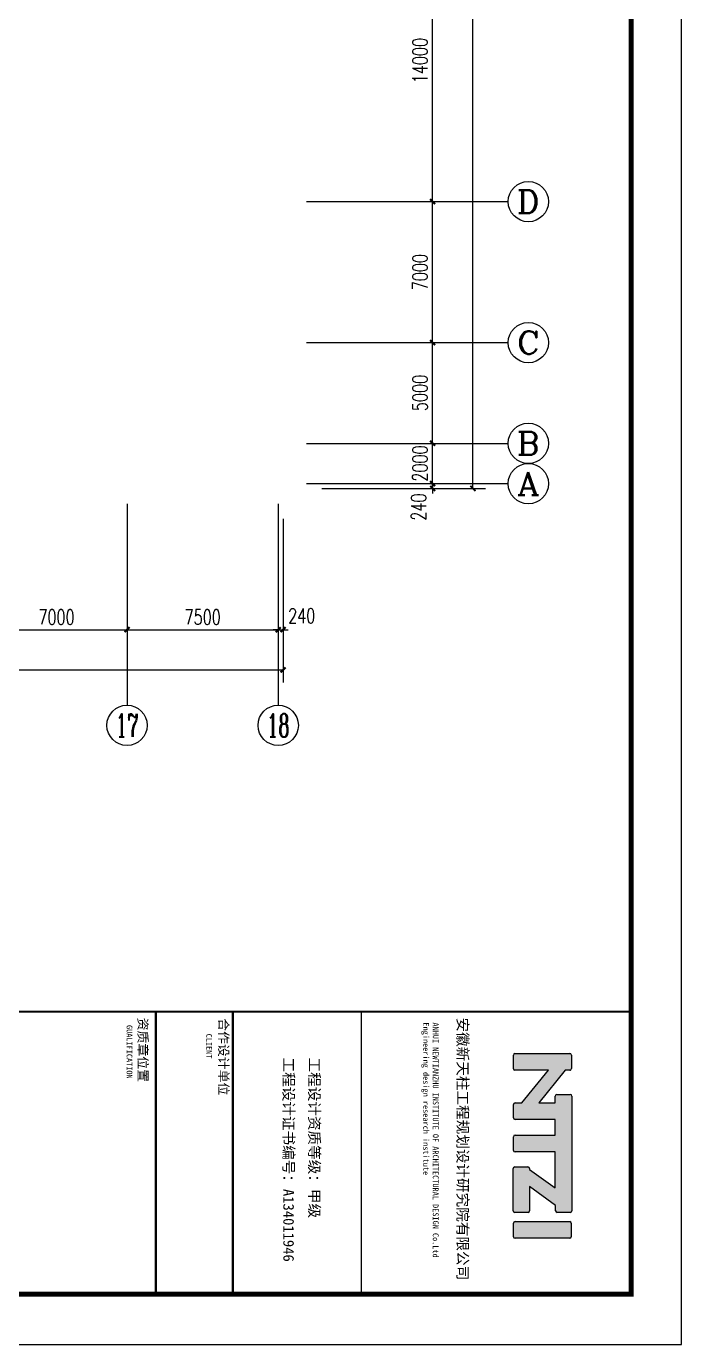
# Model space of a CAD drawing. Extents: x -496980 to 486425, y -292187 to -29437.
# Drawn here: x -23310 to 9196, y -292187 to -226744 of the extents above; entities that cross this region are included whole.
import ezdxf
from ezdxf.enums import TextEntityAlignment as Align

# ---------------------------------------------------------------- set-up
doc = ezdxf.new("R2010")
doc.units = 0
doc.header["$LTSCALE"] = 1000
doc.header["$MEASUREMENT"] = 0
for name, color, linetype in [('AXIS', 3, 'Continuous'), ('AXIS_TEXT', 7, 'Continuous'), ('PUB_TEXT', 7, 'Continuous'), ('PUB_TITLE', 4, 'Continuous')]:
    doc.layers.add(name, color=color, linetype=linetype)
doc.styles.add('_TCH_AXIS', font='COMPLEX', dxfattribs={"bigfont": 'GBCBIG'})
doc.styles.add('_TCH_DIM_T3', font='SIMPLEX', dxfattribs={"width": 0.705882, "bigfont": 'GBCBIG'})
doc.styles.add('COMPLEX', font='COMPLEX')
doc.styles.add('TQ', font='')
doc.styles.get('TQ').set_extended_font_data('SimSun')
doc.dimstyles.new('_TCH_ARCH&&250', dxfattribs={"dimtxt": 743.75, "dimasz": 250, "dimexe": 625, "dimexo": 750, "dimgap": 250, "dimtad": 1, "dimdec": 0, "dimzin": 0, "dimdsep": 46, "dimtxsty": '_TCH_DIM_T3', "dimblk": 'ARCHTICK', "dimcen": 0.09, "dimclrt": 7, "dimazin": 2, "dimtfac": 1, "dimtdec": 0, "dimtix": 1, "dimtmove": 2, "dimatfit": 3, "dimfxl": 0, "dimtolj": 1, "dimtzin": 0, "dimarcsym": 0})

# ---------------------------------------------------------------- blocks, each defined once
blk = doc.blocks.new('_ArchTick')
at = {"color": 0, "linetype": 'ByBlock', "const_width": 0.4}
blk.add_lwpolyline([(-0.5, -0.5), (0.5, 0.5)], dxfattribs=at)
blk = doc.blocks.new('*D374')
at = {"layer": 'AXIS', "color": 0, "lineweight": -2}
for p, q in [((-25315, -251194), (-25315, -257319)), ((-18315, -251194), (-18315, -257319)), ((-25315, -256694), (-18315, -256694))]:
    blk.add_line(p, q, dxfattribs=at)
at = {"layer": 'Defpoints', "color": 0}
for p in [(-25315, -250444), (-18315, -250444), (-18315, -256694)]:
    blk.add_point(p, dxfattribs=at)
at = {"layer": 'AXIS', "color": 0, "lineweight": -2, "xscale": 250, "yscale": 250, "zscale": 250, "rotation": 180}
blk.add_blockref('_ArchTick', (-25315, -256694), dxfattribs=at)
at = {"layer": 'AXIS', "color": 0, "lineweight": -2, "xscale": 250, "yscale": 250, "zscale": 250}
blk.add_blockref('_ArchTick', (-18315, -256694), dxfattribs=at)
at = {"layer": 'AXIS', "color": 7, "insert": (-21815, -256072), "char_height": 743.8, "attachment_point": 5, "style": '_TCH_DIM_T3'}
blk.add_mtext('\\A1;7000', dxfattribs=at)
blk = doc.blocks.new('*D375')
at = {"layer": 'AXIS', "color": 0, "lineweight": -2}
for p, q in [((-18315, -251194), (-18315, -257319)), ((-10815, -251194), (-10815, -257319)), ((-18315, -256694), (-10815, -256694))]:
    blk.add_line(p, q, dxfattribs=at)
at = {"layer": 'Defpoints', "color": 0}
for p in [(-18315, -250444), (-10815, -250444), (-10815, -256694)]:
    blk.add_point(p, dxfattribs=at)
at = {"layer": 'AXIS', "color": 0, "lineweight": -2, "xscale": 250, "yscale": 250, "zscale": 250, "rotation": 180}
blk.add_blockref('_ArchTick', (-18315, -256694), dxfattribs=at)
at = {"layer": 'AXIS', "color": 0, "lineweight": -2, "xscale": 250, "yscale": 250, "zscale": 250}
blk.add_blockref('_ArchTick', (-10815, -256694), dxfattribs=at)
at = {"layer": 'AXIS', "color": 7, "insert": (-14565, -256072), "char_height": 743.8, "attachment_point": 5, "style": '_TCH_DIM_T3'}
blk.add_mtext('\\A1;7500', dxfattribs=at)
blk = doc.blocks.new('*D376')
at = {"layer": 'AXIS', "color": 0, "lineweight": -2}
for p, q in [((-10815, -251194), (-10815, -257319)), ((-10575, -251194), (-10575, -257319)), ((-10815, -256694), (-11065, -256694)), ((-10815, -256694), (-10575, -256694)), ((-10575, -256694), (-10325, -256694))]:
    blk.add_line(p, q, dxfattribs=at)
at = {"layer": 'Defpoints', "color": 0}
for p in [(-10815, -250444), (-10575, -250444), (-10575, -256694)]:
    blk.add_point(p, dxfattribs=at)
at = {"layer": 'AXIS', "color": 0, "lineweight": -2, "xscale": 250, "yscale": 250, "zscale": 250}
blk.add_blockref('_ArchTick', (-10815, -256694), dxfattribs=at)
at = {"layer": 'AXIS', "color": 0, "lineweight": -2, "xscale": 250, "yscale": 250, "zscale": 250, "rotation": 180}
blk.add_blockref('_ArchTick', (-10575, -256694), dxfattribs=at)
at = {"layer": 'AXIS', "color": 7, "insert": (-9650, -256007), "char_height": 743.8, "attachment_point": 5, "style": '_TCH_DIM_T3'}
blk.add_mtext('\\A1;240', dxfattribs=at)
blk = doc.blocks.new('*D377')
at = {"layer": 'AXIS', "color": 0, "lineweight": -2}
for p, q in [((-116555, -251194), (-116555, -259319)), ((-10575, -251194), (-10575, -259319)), ((-116555, -258694), (-10575, -258694))]:
    blk.add_line(p, q, dxfattribs=at)
at = {"layer": 'Defpoints', "color": 0}
for p in [(-116555, -250444), (-10575, -250444), (-10575, -258694)]:
    blk.add_point(p, dxfattribs=at)
at = {"layer": 'AXIS', "color": 0, "lineweight": -2, "xscale": 250, "yscale": 250, "zscale": 250, "rotation": 180}
blk.add_blockref('_ArchTick', (-116555, -258694), dxfattribs=at)
at = {"layer": 'AXIS', "color": 0, "lineweight": -2, "xscale": 250, "yscale": 250, "zscale": 250}
blk.add_blockref('_ArchTick', (-10575, -258694), dxfattribs=at)
at = {"layer": 'AXIS', "color": 7, "insert": (-63565, -258072), "char_height": 743.8, "attachment_point": 5, "style": '_TCH_DIM_T3'}
blk.add_mtext('\\A1;105980', dxfattribs=at)
blk = doc.blocks.new('*D378')
at = {"layer": 'AXIS', "color": 0, "lineweight": -2}
for p, q in [((-3158, -249444), (-3158, -249194)), ((-8658, -249444), (-2533, -249444)), ((-8658, -249684), (-2533, -249684)), ((-3158, -249684), (-3158, -249444)), ((-3158, -249684), (-3158, -249934))]:
    blk.add_line(p, q, dxfattribs=at)
at = {"layer": 'Defpoints', "color": 0}
for p in [(-9408, -249444), (-9408, -249684), (-3158, -249444)]:
    blk.add_point(p, dxfattribs=at)
at = {"layer": 'AXIS', "color": 0, "lineweight": -2, "xscale": 250, "yscale": 250, "zscale": 250}
for p, rotation in [((-3158, -249444), 270), ((-3158, -249684), 90)]:
    blk.add_blockref('_ArchTick', p, dxfattribs=dict(at, rotation=rotation))
at = {"layer": 'AXIS', "color": 7, "insert": (-3846, -250609), "char_height": 743.8, "attachment_point": 5, "rotation": 90, "style": '_TCH_DIM_T3'}
blk.add_mtext('\\A1;240', dxfattribs=at)
blk = doc.blocks.new('*D379')
at = {"layer": 'AXIS', "color": 0, "lineweight": -2}
for p, q in [((-3158, -247444), (-3158, -247194)), ((-8658, -247444), (-2533, -247444)), ((-3158, -249444), (-3158, -247444)), ((-8658, -249444), (-2533, -249444)), ((-3158, -249444), (-3158, -249694))]:
    blk.add_line(p, q, dxfattribs=at)
at = {"layer": 'Defpoints', "color": 0}
for p in [(-9408, -247444), (-3158, -247444), (-9408, -249444)]:
    blk.add_point(p, dxfattribs=at)
at = {"layer": 'AXIS', "color": 0, "lineweight": -2, "xscale": 250, "yscale": 250, "zscale": 250}
for p, rotation in [((-3158, -247444), 270), ((-3158, -249444), 90)]:
    blk.add_blockref('_ArchTick', p, dxfattribs=dict(at, rotation=rotation))
at = {"layer": 'AXIS', "color": 7, "insert": (-3780, -248444), "char_height": 743.8, "attachment_point": 5, "rotation": 90, "style": '_TCH_DIM_T3'}
blk.add_mtext('\\A1;2000', dxfattribs=at)
blk = doc.blocks.new('*D380')
at = {"layer": 'AXIS', "color": 0, "lineweight": -2}
for p, q in [((-8658, -242444), (-2533, -242444)), ((-3158, -247444), (-3158, -242444)), ((-8658, -247444), (-2533, -247444))]:
    blk.add_line(p, q, dxfattribs=at)
at = {"layer": 'Defpoints', "color": 0}
for p in [(-9408, -242444), (-3158, -242444), (-9408, -247444)]:
    blk.add_point(p, dxfattribs=at)
at = {"layer": 'AXIS', "color": 0, "lineweight": -2, "xscale": 250, "yscale": 250, "zscale": 250}
for p, rotation in [((-3158, -242444), 90), ((-3158, -247444), 270)]:
    blk.add_blockref('_ArchTick', p, dxfattribs=dict(at, rotation=rotation))
at = {"layer": 'AXIS', "color": 7, "insert": (-3780, -244944), "char_height": 743.8, "attachment_point": 5, "rotation": 90, "style": '_TCH_DIM_T3'}
blk.add_mtext('\\A1;5000', dxfattribs=at)
blk = doc.blocks.new('*D381')
at = {"layer": 'AXIS', "color": 0, "lineweight": -2}
for p, q in [((-8658, -235444), (-2533, -235444)), ((-3158, -242444), (-3158, -235444)), ((-8658, -242444), (-2533, -242444))]:
    blk.add_line(p, q, dxfattribs=at)
at = {"layer": 'Defpoints', "color": 0}
for p in [(-9408, -235444), (-3158, -235444), (-9408, -242444)]:
    blk.add_point(p, dxfattribs=at)
at = {"layer": 'AXIS', "color": 0, "lineweight": -2, "xscale": 250, "yscale": 250, "zscale": 250}
for p, rotation in [((-3158, -235444), 90), ((-3158, -242444), 270)]:
    blk.add_blockref('_ArchTick', p, dxfattribs=dict(at, rotation=rotation))
at = {"layer": 'AXIS', "color": 7, "insert": (-3780, -238944), "char_height": 743.8, "attachment_point": 5, "rotation": 90, "style": '_TCH_DIM_T3'}
blk.add_mtext('\\A1;7000', dxfattribs=at)
blk = doc.blocks.new('*D382')
at = {"layer": 'AXIS', "color": 0, "lineweight": -2}
for p, q in [((-8658, -221444), (-2533, -221444)), ((-3158, -235444), (-3158, -221444)), ((-8658, -235444), (-2533, -235444))]:
    blk.add_line(p, q, dxfattribs=at)
at = {"layer": 'Defpoints', "color": 0}
for p in [(-9408, -221444), (-3158, -221444), (-9408, -235444)]:
    blk.add_point(p, dxfattribs=at)
at = {"layer": 'AXIS', "color": 0, "lineweight": -2, "xscale": 250, "yscale": 250, "zscale": 250}
for p, rotation in [((-3158, -221444), 90), ((-3158, -235444), 270)]:
    blk.add_blockref('_ArchTick', p, dxfattribs=dict(at, rotation=rotation))
at = {"layer": 'AXIS', "color": 7, "insert": (-3780, -228444), "char_height": 743.8, "attachment_point": 5, "rotation": 90, "style": '_TCH_DIM_T3'}
blk.add_mtext('\\A1;14000', dxfattribs=at)
blk = doc.blocks.new('*D407')
at = {"layer": 'AXIS', "color": 0, "lineweight": -2}
for p, q in [((-8658, -67204), (-533, -67204)), ((-1158, -249684), (-1158, -67204)), ((-8658, -249684), (-533, -249684))]:
    blk.add_line(p, q, dxfattribs=at)
at = {"layer": 'Defpoints', "color": 0}
for p in [(-9408, -67204), (-1158, -67204), (-9408, -249684)]:
    blk.add_point(p, dxfattribs=at)
at = {"layer": 'AXIS', "color": 0, "lineweight": -2, "xscale": 250, "yscale": 250, "zscale": 250}
for p, rotation in [((-1158, -67204), 90), ((-1158, -249684), 270)]:
    blk.add_blockref('_ArchTick', p, dxfattribs=dict(at, rotation=rotation))
at = {"layer": 'AXIS', "color": 7, "insert": (-1780, -158444), "char_height": 743.8, "attachment_point": 5, "rotation": 90, "style": '_TCH_DIM_T3'}
blk.add_mtext('\\A1;182480', dxfattribs=at)
blk = doc.blocks.new('_AXISO')
blk.add_circle((0, 0), 0.5)
at = {"layer": 'AXIS_TEXT', "style": 'COMPLEX', "width": 1.041667}
blk.add_attdef('A', text='', height=0.56, dxfattribs=at).set_placement((-0.25, -0.28), (0.25, -0.28), align=Align.FIT)

msp = doc.modelspace()

# ---------------------------------------------------------------- hatches: boundary and pattern name
h = msp.add_hatch(color=256)
h.paths.add_polyline_path([(2598.4, -278568.4), (1277, -280184.9), (933.6, -280184.9, 0.4142136), (853.6, -280264.9), (853.6, -280922.8, 0.4142136), (933.6, -281002.8), (2931, -281002.8), (2931, -281787), (936.9, -281787, 0.4142136), (856.9, -281867), (856.9, -282542.1, 0.4142136), (936.9, -282622.1), (2930.6, -282622.1), (2930.6, -284403.6), (1652.6, -283498.2), (1652.6, -283443.1, 0.4142136), (1572.6, -283363.1), (916, -283363.1, 0.4142136), (836, -283443.1), (836, -285543.8, 0.4142136), (916, -285623.8), (1578.1, -285623.8, 0.4142136), (1658.1, -285543.8), (1658.1, -284343.3), (2942.9, -285279.5), (2942.9, -285545.7, 0.4142136), (3022.9, -285625.7), (3674.1, -285625.7, 0.4142136), (3754.1, -285545.7), (3754.1, -279849.4, 0.4142136), (3674.1, -279769.4), (3007.7, -279769.4, 0.4142136), (2927.7, -279849.4), (2927.7, -280177), (2107.3, -280177), (3424.7, -278564), (3646, -278564.5, 0.4148904), (3726.2, -278484.5), (3726.2, -277814.5, 0.4142136), (3646.2, -277734.5), (928.1, -277734.5, 0.4142136), (848.1, -277814.5), (848.1, -278488.4, 0.4142136), (928.1, -278568.4)])
h.paths.add_polyline_path([(933.7, -286078.9, 0.4142136), (853.7, -286158.9), (853.7, -286827.4, 0.4142136), (933.7, -286907.4), (3643.7, -286907.4, 0.4142136), (3723.7, -286827.4), (3723.7, -286158.9, 0.4142136), (3643.7, -286078.9)])

# ---------------------------------------------------------------- linework, layer by layer
for p, q in [((848.1, -278488.4), (848.1, -277814.5)), ((928.1, -277734.5), (3646.2, -277734.5)), ((3726.2, -277814.5), (3726.2, -278484.5)), ((2598.4, -278568.4), (928.1, -278568.4)), ((1277, -280184.9), (2598.4, -278568.4)), ((3424.7, -278564), (2107.3, -280177)), ((3646, -278564.5), (3424.7, -278564)), ((2927.7, -280177), (2927.7, -279849.4)), ((3007.7, -279769.4), (3674.1, -279769.4)), ((3754.1, -279849.4), (3754.1, -285545.7)), ((853.6, -280922.8), (853.6, -280264.9)), ((933.6, -280184.9), (1277, -280184.9)), ((2107.3, -280177), (2927.7, -280177)), ((2931, -281002.8), (933.6, -281002.8)), ((2931, -281787), (2931, -281002.8)), ((856.9, -282542.1), (856.9, -281867)), ((936.9, -281787), (2931, -281787)), ((2930.6, -282622.1), (936.9, -282622.1)), ((2930.6, -284403.6), (2930.6, -282622.1)), ((916, -283363.1), (1572.6, -283363.1)), ((836, -285543.8), (836, -283443.1)), ((1652.6, -283443.1), (1652.6, -283498.2)), ((1652.6, -283498.2), (2930.6, -284403.6)), ((2942.9, -285279.5), (1658.1, -284343.3)), ((1658.1, -284343.3), (1658.1, -285543.8)), ((2942.9, -285545.7), (2942.9, -285279.5)), ((1578.1, -285623.8), (916, -285623.8)), ((3674.1, -285625.7), (3022.9, -285625.7)), ((853.7, -286827.4), (853.7, -286158.9)), ((933.7, -286078.9), (3643.7, -286078.9)), ((3723.7, -286158.9), (3723.7, -286827.4)), ((3643.7, -286907.4), (933.7, -286907.4))]:
    msp.add_line(p, q)
for centre, start, end in [((928.1, -277814.5, -69.6), 90, 180), ((3646.2, -277814.5, -69.6), 0, 90), ((928.1, -278488.4, -69.6), 180, 270), ((3646.2, -278484.5, -69.6), 269.867634, 0), ((3007.7, -279849.4, -69.6), 90, 180), ((3674.1, -279849.4, -69.6), 0, 90), ((933.6, -280264.9, -69.6), 90, 180), ((933.6, -280922.8, -69.6), 180, 270), ((936.9, -281867, -69.6), 90, 180), ((936.9, -282542.1, -69.6), 180, 270), ((916, -283443.1, -69.6), 90, 180), ((1572.6, -283443.1, -69.6), 0, 90), ((916, -285543.8, -69.6), 180, 270), ((1578.1, -285543.8, -69.6), 270, 0), ((3022.9, -285545.7, -69.6), 180, 270), ((3674.1, -285545.7, -69.6), 270, 0), ((933.7, -286158.9, -69.6), 90, 180), ((3643.7, -286158.9, -69.6), 0, 90), ((933.7, -286827.4, -69.6), 180, 270), ((3643.7, -286827.4, -69.6), 270, 0)]:
    msp.add_arc(centre, 80, start, end)
at = {"layer": 'AXIS'}
for p, q in [((-9408.5, -235444.2), (591.5, -235444.2)), ((-9408.5, -242444.2), (591.5, -242444.2)), ((-9408.5, -247444.2), (591.5, -247444.2)), ((-9408.5, -249444.2), (591.5, -249444.2)), ((-18315.2, -250444.2), (-18315.2, -260444.2)), ((-10815.3, -250444.2), (-10815.3, -260444.2))]:
    msp.add_line(p, q, dxfattribs=at)
msp.add_circle((-10815.3, -261444.2), 1000, dxfattribs=at)
at = {"layer": 'PUB_TEXT'}
for q in [(6696.5, -287847.4), (5372.7, -289686.9)]:
    msp.add_line((6696.5, -289686.9), q, dxfattribs=at)
at = {"layer": 'PUB_TITLE', "lineweight": 40}
msp.add_line((-16891.7, -275655.7), (-16891.7, -289680.7), dxfattribs=at)
at = {"layer": 'PUB_TITLE'}
msp.add_line((6696.5, -289686.9), (6696.5, -275661.9), dxfattribs=at)
msp.add_lwpolyline([(-139303.5, -29436.9), (-139303.5, -292186.9), (9196.5, -292186.9), (9196.5, -29436.9)], close=True, dxfattribs=at)
at = {"layer": 'PUB_TITLE', "const_width": 250}
msp.add_lwpolyline([(-136803.5, -35686.9), (-136803.5, -289686.9), (6696.5, -289686.9), (6696.5, -35686.9)], close=True, dxfattribs=at)
at = {"layer": 'PUB_TITLE', "lineweight": 40, "elevation": -69.6}
for points, const_width in [([(6696.5, -275661.9), (-136803.5, -275661.9)], 106.2), ([(-16891, -275661.9), (-16891, -289686.9)], 106.2), ([(-13066, -275661.9), (-13066, -289686.9)], 106.2), ([(-6691, -275661.9), (-6691, -289686.9)], 63.8)]:
    msp.add_lwpolyline(points, dxfattribs=dict(at, const_width=const_width))

# ---------------------------------------------------------------- block references
at = {"layer": 'AXIS'}
ref = msp.add_blockref('_AXISO', (1591.5, -235444.2), dxfattribs=dict(at, xscale=2000, yscale=2000, zscale=2000))
ref.add_attrib('A', 'D', dxfattribs={"layer": 'AXIS_TEXT', "height": 1131.4, "style": '_TCH_AXIS', "width": 1.235294}).set_placement((1025.8, -236009.9), (2157.2, -236009.9), align=Align.FIT)
ref = msp.add_blockref('_AXISO', (1591.5, -242444.2), dxfattribs=dict(at, xscale=2000, yscale=2000, zscale=2000))
ref.add_attrib('A', 'C', dxfattribs={"layer": 'AXIS_TEXT', "height": 1131.4, "style": '_TCH_AXIS', "width": 1.4}).set_placement((1025.8, -243009.9), (2157.2, -243009.9), align=Align.FIT)
ref = msp.add_blockref('_AXISO', (1591.5, -247444.2), dxfattribs=dict(at, xscale=2000, yscale=2000, zscale=2000))
ref.add_attrib('A', 'B', dxfattribs={"layer": 'AXIS_TEXT', "height": 1131.4, "style": '_TCH_AXIS', "width": 1.235294}).set_placement((1025.8, -248009.9), (2157.2, -248009.9), align=Align.FIT)
ref = msp.add_blockref('_AXISO', (1591.5, -249444.2), dxfattribs=dict(at, xscale=2000, yscale=2000, zscale=2000))
ref.add_attrib('A', 'A', dxfattribs={"layer": 'AXIS_TEXT', "height": 1131.4, "style": '_TCH_AXIS', "width": 1.166667}).set_placement((1025.8, -250009.9), (2157.2, -250009.9), align=Align.FIT)
ref = msp.add_blockref('_AXISO', (-18315.2, -261444.2), dxfattribs=dict(at, xscale=2000, yscale=2000, zscale=2000))
ref.add_attrib('A', '17', dxfattribs={"layer": 'AXIS_TEXT', "height": 1131.37, "style": '_TCH_AXIS', "width": 0.724138}).set_placement((-18880.8, -262009.9), (-17749.5, -262009.9), align=Align.FIT)

# ---------------------------------------------------------------- texts
at = {"layer": 'AXIS', "color": 7, "style": '_TCH_AXIS', "width": 0.724138}
msp.add_text('18', height=1131.37, dxfattribs=at).set_placement((-11381, -262009.9), (-10249.6, -262009.9), align=Align.FIT)
at = {"layer": 'PUB_TEXT', "attachment_point": 1, "rotation": 270, "style": 'TQ'}
for s, insert, char_height, width in [('资质章位置', (-17294.8, -275958.8, -69.6), 467.5, 5312.5), ('合作设计单位', (-13290.6, -275985.6, -69.6), 467.5, 4373.15), ('GUALIFICATION', (-18051.5, -276320, -69.6), 286.875, 6702.25), ('CLIENT', (-14098.1, -276750.8, -69.6), 286.87, 5998.875), ('ANHUI NEWTIANZHU INSTITUTE OF ARCHITECTURAL DESIGN Co.Ltd\\PEngineering design research institute', (-2859.5, -276192.9, -69.6), 286.875, 13143.385)]:
    msp.add_mtext(s, dxfattribs=dict(at, insert=insert, char_height=char_height, width=width))
at = {"layer": 'PUB_TEXT', "char_height": 531.25, "attachment_point": 1, "rotation": 270, "style": 'TQ'}
for s, insert in [('安徽新天柱工程规划设计研究院有限公司 ', (-1396.5, -275947.3, -69.6)), ('工程设计证书编号：A134011946', (-10031, -277936.8, -69.6)), ('工程设计资质等级：甲级 ', (-8756, -277936.8, -69.6))]:
    msp.add_mtext(s, dxfattribs=dict(at, insert=insert))

# ---------------------------------------------------------------- dimensions: what is measured, and where the dimension line sits
at = {"layer": 'AXIS'}
for p1, p2, distance, picture, middle in [((-9408.5, -249684.2), (-9408.5, -67204.2), -8250, '*D407', (-1780.4, -158444.2)), ((-9408.5, -235444.2), (-9408.5, -221444.2), -6250, '*D382', (-3780.4, -228444.2)), ((-9408.5, -242444.2), (-9408.5, -235444.2), -6250, '*D381', (-3780.4, -238944.2)), ((-9408.5, -247444.2), (-9408.5, -242444.2), -6250, '*D380', (-3780.4, -244944.2)), ((-9408.5, -249444.2), (-9408.5, -247444.2), -6250, '*D379', (-3780.4, -248444.2)), ((-116555.2, -250444.2), (-10575.2, -250444.2), -8250, '*D377', (-63565.2, -258072.3)), ((-25315.2, -250444.2), (-18315.2, -250444.2), -6250, '*D374', (-21815.2, -256072.3)), ((-18315.2, -250444.2), (-10815.3, -250444.2), -6250, '*D375', (-14565.2, -256072.3))]:
    dim = msp.add_aligned_dim(p1=p1, p2=p2, distance=distance, dimstyle='_TCH_ARCH&&250', dxfattribs=at)
    dim.commit()
    dim.dimension.update_dxf_attribs({"geometry": picture, "text_midpoint": middle})
for base, p1, p2, angle, picture, middle in [((-3158.5, -249444.2), (-9408.5, -249684.2), (-9408.5, -249444.2), 90, '*D378', (-3846, -250609.2)), ((-10575.2, -256694.2), (-10815.3, -250444.2), (-10575.2, -250444.2), 0, '*D376', (-9650.2, -256006.7))]:
    dim = msp.add_linear_dim(base=base, p1=p1, p2=p2, angle=angle, dimstyle='_TCH_ARCH&&250', dxfattribs=at)
    dim.commit()
    dim.dimension.update_dxf_attribs({"geometry": picture, "text_midpoint": middle, "dimtype": 129})

doc.saveas('drawing.dxf')
